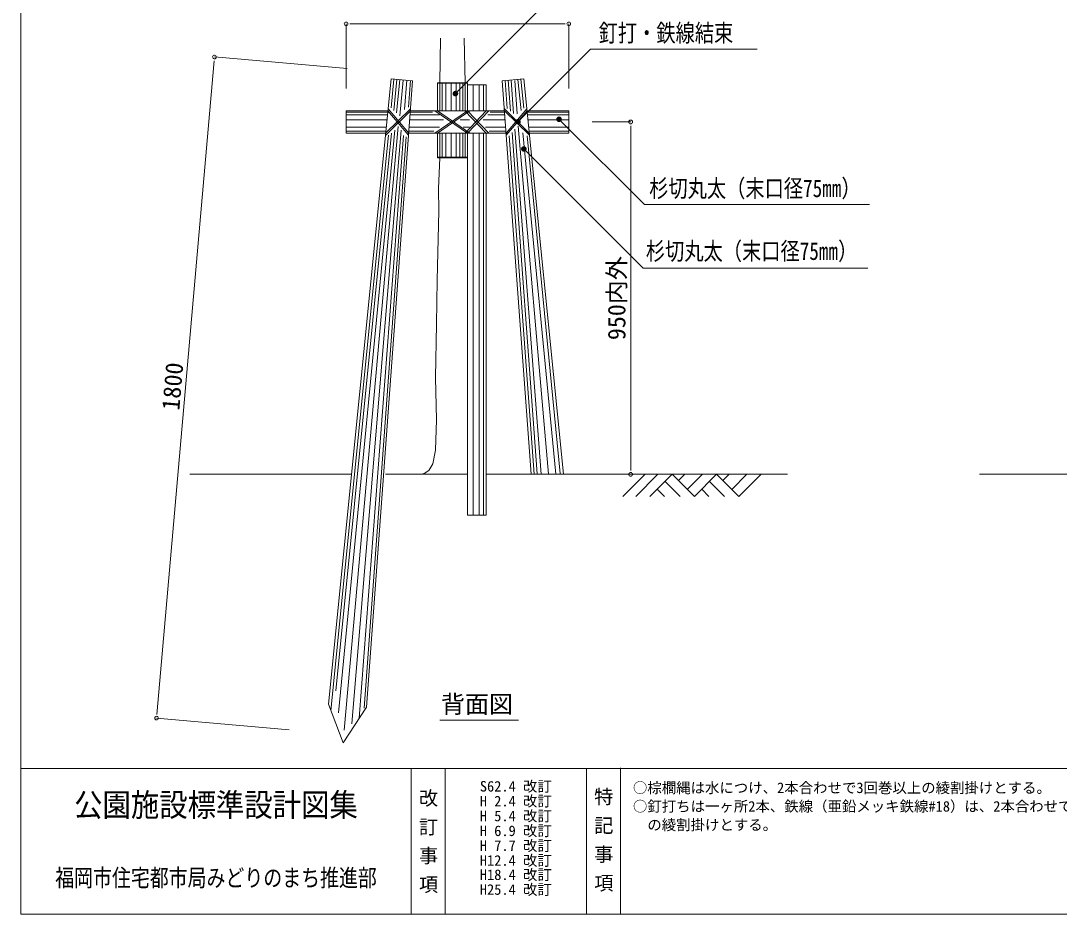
# Model space of a CAD drawing. Units: millimetres, scale not verified. Extents: x 6672 to 9410, y 6611 to 8478.
# Drawn here: x 6672 to 8071, y 6611 to 7816 of the extents above; entities that cross this region are included whole.
import ezdxf
from ezdxf.enums import TextEntityAlignment as Align

# ---------------------------------------------------------------- set-up
doc = ezdxf.new("R2010")
doc.units = ezdxf.units.MM
doc.header["$LTSCALE"] = 10
for name, color, linetype, lineweight in [('_0-0_', 7, 'Continuous', 13), ('ハッチ', 4, 'Continuous', 13), ('寸法', 1, 'Continuous', 13), ('本体', 7, 'Continuous', 13)]:
    doc.layers.add(name, color=color, linetype=linetype, lineweight=lineweight)
doc.styles.add('@ＭＳ ゴシック', font='')
doc.styles.add('ＭＳ ゴシック', font='')
doc.styles.get('@ＭＳ ゴシック').set_extended_font_data('@MS Gothic')
doc.styles.get('ＭＳ ゴシック').set_extended_font_data('MS Gothic')

# ---------------------------------------------------------------- blocks, each defined once
blk = doc.blocks.new('filled_dot')
at = {"color": 0, "linetype": 'Continuous', "lineweight": -2, "const_width": 1.25}
blk.add_lwpolyline([(-0.625, 0, 1), (0.625, 0, 1)], format="xyb", close=True, dxfattribs=at)

msp = doc.modelspace()

# ---------------------------------------------------------------- linework, layer by layer
at = {"layer": '_0-0_', "color": 6}
msp.add_line((6672.29, 6807.59), (9410.41, 6807.59), dxfattribs=at)
at = {"layer": '_0-0_'}
for p, q in [((7198.34, 6807.59), (7198.34, 6611.02)), ((7244.31, 6807.59), (7244.31, 6611.02)), ((7434.47, 6807.59), (7434.47, 6611.02)), ((7480.43, 6808.55), (7480.43, 6611.02))]:
    msp.add_line(p, q, dxfattribs=at)
at = {"layer": '_0-0_', "color": 6}
msp.add_lwpolyline([(9410.41, 8422.83), (6672.29, 8422.83), (6672.29, 6611.02), (9410.41, 6611.02)], close=True, dxfattribs=at)
at = {"layer": 'ハッチ'}
for p, q in [((7483.55, 7174.13), (7513.5, 7204.08)), ((7500.83, 7174.13), (7530.78, 7204.08)), ((7520.03, 7174.13), (7549.97, 7204.08)), ((7540.38, 7194.48), (7560.73, 7174.13)), ((7549.97, 7204.08), (7579.92, 7174.13)), ((7558.5, 7195.55), (7567.03, 7204.08)), ((7570.33, 7183.72), (7590.69, 7204.08)), ((7579.92, 7174.13), (7609.87, 7204.08)), ((7600.27, 7194.48), (7620.62, 7174.13)), ((7609.87, 7204.08), (7639.82, 7174.13)), ((7618.4, 7195.55), (7626.93, 7204.08)), ((7630.23, 7183.72), (7650.59, 7204.08)), ((7639.82, 7174.13), (7669.76, 7204.08)), ((7529.82, 7183.92), (7539.61, 7174.13)), ((7589.71, 7183.92), (7599.5, 7174.13))]:
    msp.add_line(p, q, dxfattribs=at)
at = {"layer": '寸法'}
for p, q in [((7110.62, 7724.08), (7110.62, 7811.35)), ((7115.62, 7811.35), (7120.62, 7811.35)), ((7120.62, 7811.35), (7400.62, 7811.35)), ((7405.62, 7811.35), (7400.62, 7811.35)), ((7410.62, 7724.08), (7410.62, 7811.35)), ((7111.98, 7751.07), (6933.23, 7766.71)), ((6932.36, 7756.75), (6856.12, 6885.39)), ((6932.79, 7761.73), (6932.36, 7756.75)), ((7442.32, 7679.08), (7494.04, 7679.08)), ((7494.04, 7674.08), (7494.04, 7669.08)), ((7494.04, 7669.08), (7494.04, 7214.08)), ((7494.04, 7209.08), (7494.04, 7214.08)), ((7442.32, 7204.08), (7494.04, 7204.08)), ((6855.69, 6880.41), (6856.12, 6885.39)), ((7034.01, 6859.79), (6855.25, 6875.43))]:
    msp.add_line(p, q, dxfattribs=at)
at = {"layer": '寸法', "color": 3}
msp.add_line((7237.1, 6872.57), (7343.01, 6872.57), dxfattribs=at)
at = {"layer": '寸法'}
for points in [[(7257.91, 7717.34), (7263.21, 7722.64), (7371.36, 7830.79), (7599.05, 7830.79)], [(7342.19, 7679.4), (7347.49, 7684.71), (7440.07, 7777.28), (7664.55, 7777.28)], [(7397.53, 7682.76), (7402.83, 7677.45), (7512.62, 7567.67), (7815.63, 7567.67)], [(7350.11, 7642.71), (7355.41, 7637.41), (7510.87, 7481.95), (7813.46, 7481.95)]]:
    msp.add_lwpolyline(points, dxfattribs=at)
for centre, start, end in [((7110.62, 7811.35), 0, 180), ((7110.62, 7811.35), 180, 0), ((7410.62, 7811.35), 0, 180), ((7410.62, 7811.35), 180, 0), ((6933.23, 7766.71), 85, 265), ((6933.23, 7766.71), 265, 85), ((7494.04, 7679.08), 90, 270), ((7494.04, 7679.08), 270, 90), ((7494.04, 7204.08), 90, 270), ((7494.04, 7204.08), 270, 90), ((6855.25, 6875.43), 85, 265), ((6855.25, 6875.43), 265, 85)]:
    msp.add_arc(centre, 2.5, start, end, dxfattribs=at)
at = {"layer": '本体'}
for p, q in [((7236.96, 7731.84), (7237.67, 7792.24)), ((7270.96, 7731.84), (7269.81, 7792.24)), ((7086.96, 6894.06), (7171.14, 7737.25)), ((7200.24, 7734.7), (7138.15, 6890.37)), ((7171.14, 7737.25), (7200.24, 7734.7)), ((7233.96, 7731.84), (7233.96, 7694.08)), ((7233.96, 7731.84), (7273.96, 7731.84)), ((7233.96, 7731.19), (7273.96, 7731.19)), ((7273.96, 7731.84), (7273.96, 7694.08)), ((7274.34, 7729.03), (7299.34, 7729.03)), ((7274.34, 7729.03), (7274.34, 7694.08)), ((7299.34, 7729.03), (7299.34, 7694.08)), ((7350.11, 7737.25), (7321.01, 7734.7)), ((7321.01, 7734.7), (7360.01, 7204.22)), ((7403.33, 7204.19), (7350.11, 7737.25)), ((7197.46, 7696.89), (7163.83, 7664.08)), ((7167.12, 7697.02), (7195.04, 7664.08)), ((7323.77, 7697.1), (7357.41, 7664.08)), ((7354.15, 7696.71), (7326.2, 7664.08)), ((7110.62, 7694.08), (7110.62, 7664.08)), ((7110.62, 7694.08), (7166.83, 7694.08)), ((7197.25, 7694.08), (7163.52, 7660.98)), ((7166.83, 7694.08), (7194.84, 7661.23)), ((7197.25, 7694.08), (7323.99, 7694.08)), ((7273.96, 7694.08), (7230.24, 7664.08)), ((7230.39, 7694.08), (7273.96, 7664.08)), ((7277.48, 7694.08), (7233.96, 7664.08)), ((7233.96, 7694.08), (7277.48, 7664.08)), ((7270.71, 7694.08), (7299.34, 7664.08)), ((7299.34, 7694.08), (7270.88, 7664.08)), ((7274.34, 7694.08), (7302.79, 7664.08)), ((7302.91, 7694.08), (7274.34, 7664.08)), ((7323.99, 7694.08), (7357.71, 7661.12)), ((7354.42, 7694.08), (7326.41, 7661.24)), ((7354.42, 7694.08), (7410.62, 7694.08)), ((7410.62, 7694.08), (7410.62, 7664.08)), ((7410.62, 7694.08), (7410.62, 7664.08)), ((7110.62, 7664.08), (7163.83, 7664.08)), ((7195.04, 7664.08), (7326.2, 7664.08)), ((7233.96, 7664.08), (7233.96, 7630.63)), ((7273.96, 7664.08), (7273.96, 7630.63)), ((7274.34, 7664.1), (7274.34, 7149.09)), ((7274.34, 7664.08), (7274.34, 7151.42)), ((7299.34, 7664.1), (7299.34, 7149.09)), ((7357.41, 7664.08), (7410.62, 7664.08)), ((7233.96, 7631.44), (7273.96, 7631.44)), ((7233.96, 7630.63), (7273.96, 7630.63)), ((6900.07, 7204.08), (7116.93, 7204.08)), ((7163.52, 7204.08), (7274.34, 7204.08)), ((7299.34, 7204.08), (7705.51, 7204.08)), ((7963.91, 7204.08), (8185.69, 7204.08)), ((7274.34, 7149.09), (7299.34, 7149.09)), ((7086.96, 6894.06), (7106.55, 6842.27)), ((7138.15, 6890.37), (7106.55, 6842.27))]:
    msp.add_line(p, q, dxfattribs=at)
at = {"layer": '本体', "color": 4}
for p, q in [((7171.25, 7698.13), (7175.12, 7736.85)), ((7174.91, 7694.47), (7179.1, 7736.46)), ((7178.64, 7691.58), (7183.08, 7736.06)), ((7182.8, 7687.48), (7187.61, 7735.65)), ((7192.26, 7735.29), (7189.36, 7695.92)), ((7197.25, 7734.92), (7194.6, 7699)), ((7236.96, 7731.84), (7236.96, 7694.08)), ((7239.96, 7731.19), (7239.96, 7694.08)), ((7244.98, 7731.19), (7244.98, 7694.08)), ((7251.96, 7731.19), (7251.96, 7694.08)), ((7258.93, 7731.19), (7258.93, 7694.08)), ((7263.96, 7731.19), (7263.96, 7694.08)), ((7267.96, 7731.19), (7267.96, 7694.08)), ((7270.96, 7731.84), (7270.96, 7694.08)), ((7281.84, 7729.03), (7281.84, 7694.08)), ((7289.68, 7729.03), (7289.68, 7694.08)), ((7295.72, 7729.03), (7295.72, 7694.08)), ((7325, 7735), (7327.77, 7697.22)), ((7328.99, 7735.29), (7332.05, 7693.62)), ((7332.97, 7735.58), (7336.29, 7690.46)), ((7337.89, 7735.21), (7341.21, 7690.08)), ((7346.32, 7694.65), (7342.15, 7736.46)), ((7350.03, 7697.75), (7346.13, 7736.85)), ((7110.62, 7692.27), (7166.65, 7692.27)), ((7110.62, 7688.64), (7166.28, 7688.64)), ((7110.62, 7682.08), (7165.63, 7682.08)), ((7196.37, 7682.08), (7241.82, 7682.08)), ((7196.85, 7688.64), (7236.29, 7688.64)), ((7197.12, 7692.27), (7227.02, 7692.27)), ((7264.4, 7682.08), (7276.86, 7682.08)), ((7295.13, 7682.08), (7324.82, 7682.08)), ((7301.38, 7688.64), (7324.39, 7688.64)), ((7304.83, 7692.27), (7324.13, 7692.27)), ((7354.6, 7692.27), (7410.62, 7692.27)), ((7354.96, 7688.64), (7410.62, 7688.64)), ((7355.62, 7682.08), (7410.62, 7682.08)), ((7100.33, 6882.7), (7176.27, 7667.89)), ((7107.87, 6859.24), (7180.9, 7672.83)), ((7110.62, 7672.08), (7164.63, 7672.08)), ((7184.97, 7667.87), (7118.45, 6867.89)), ((7195.63, 7672.08), (7236.44, 7672.08)), ((7268.14, 7672.08), (7276.71, 7672.08)), ((7298.51, 7672.08), (7325.56, 7672.08)), ((7337.86, 7669.27), (7373.61, 7204.39)), ((7342.64, 7673.23), (7383.46, 7204.08)), ((7356.61, 7672.08), (7410.62, 7672.08)), ((7090.14, 6885.65), (7167.55, 7661.08)), ((7096.83, 6912.4), (7171.84, 7663.8)), ((7110.62, 7666.79), (7164.1, 7666.79)), ((7188.13, 7660.81), (7128.39, 6875.52)), ((7191.67, 7659.09), (7135.05, 6889.03)), ((7195.24, 7666.79), (7228.75, 7666.79)), ((7236.96, 7664.08), (7236.96, 7630.63)), ((7239.96, 7664.08), (7239.96, 7631.44)), ((7244.98, 7664.08), (7244.98, 7631.44)), ((7251.96, 7664.08), (7251.96, 7631.44)), ((7258.93, 7664.08), (7258.93, 7631.44)), ((7263.96, 7664.08), (7263.96, 7631.44)), ((7267.96, 7664.08), (7267.96, 7631.44)), ((7270.96, 7664.08), (7270.96, 7630.63)), ((7281.84, 7664.1), (7281.84, 7149.09)), ((7289.68, 7664.1), (7289.68, 7149.09)), ((7295.72, 7664.1), (7295.72, 7149.09)), ((7303.52, 7666.79), (7326, 7666.79)), ((7330.47, 7660.61), (7364.03, 7204.07)), ((7334.16, 7664.93), (7368, 7204.64)), ((7393.26, 7204.39), (7348.93, 7664.41)), ((7399.23, 7204.99), (7354.51, 7660.48)), ((7357.14, 7666.79), (7410.62, 7666.79))]:
    msp.add_line(p, q, dxfattribs=at)
at = {"layer": '本体'}
msp.add_lwpolyline([(7236.96, 7630.63), (7235.32, 7589.51), (7235.62, 7558.73), (7233.3, 7466.04), (7232.53, 7406.56), (7230.98, 7334.72), (7232.53, 7277.56), (7230.98, 7236.75), (7227.56, 7218.03), (7222.22, 7209.07), (7215.77, 7205.39), (7212.31, 7204.08)], dxfattribs=at)

# ---------------------------------------------------------------- block references
at = {"layer": '寸法', "xscale": 3, "yscale": 3}
for p, rotation in [((7257.91, 7717.34), 45), ((7342.19, 7679.4), 45), ((7397.53, 7682.76), 315), ((7350.11, 7642.71), 315)]:
    msp.add_blockref('filled_dot', p, dxfattribs=dict(at, rotation=rotation))

# ---------------------------------------------------------------- texts
at = {"layer": '_0-0_', "style": 'ＭＳ ゴシック'}
for s, p in [('S62.4 改訂', (7339.27, 6783.52)), ('H 2.4 改訂', (7339.27, 6763.52)), ('H 5.4 改訂', (7339.27, 6743.52)), ('H 6.9 改訂', (7339.27, 6723.52)), ('H 7.7 改訂', (7339.27, 6703.52)), ('H12.4 改訂', (7339.27, 6683.52)), ('H18.4 改訂', (7339.27, 6664.35)), ('H25.4 改訂', (7339.27, 6644.35))]:
    msp.add_text(s, height=14.24, dxfattribs=at).set_placement(p, align=Align.MIDDLE_CENTER)
for s, p in [('○棕櫚縄は水につけ、2本合わせで3回巻以上の綾割掛けとする。', (7497.05, 6788.63)), ('○釘打ちは一ヶ所2本、鉄線（亜鉛メッキ鉄線#18）は、2本合わせで3回巻以上', (7497.05, 6763.63)), ('\u3000の綾割掛けとする。', (7497.05, 6738.63))]:
    msp.add_text(s, height=14.24, dxfattribs=at).set_placement(p, align=Align.TOP_LEFT)
for s, height, width, p in [('公園施設標準設計図集', 31.14, 0.9, (6935.32, 6758.45)), ('福岡市住宅都市局みどりのまち推進部', 23.36, 0.8, (6935.32, 6660.16))]:
    msp.add_text(s, height=height, dxfattribs=dict(at, width=width)).set_placement(p, align=Align.MIDDLE_CENTER)
at = {"layer": '_0-0_', "style": '@ＭＳ ゴシック'}
for s, p in [('改 訂 事 項', (7221.33, 6709.66)), ('特 記 事 項', (7457.45, 6711.62))]:
    msp.add_text(s, height=18.99, rotation=270, dxfattribs=at).set_placement(p, align=Align.MIDDLE_CENTER)
at = {"layer": '寸法', "color": 3, "style": 'ＭＳ ゴシック', "width": 0.8}
for s, p in [('釘打・鉄線結束', (7450.91, 7780.12)), ('杉切丸太（末口径75㎜）', (7519.03, 7570.66)), ('杉切丸太（末口径75㎜）', (7514.53, 7485.98))]:
    msp.add_text(s, height=23.74, dxfattribs=at).set_placement(p, align=Align.BOTTOM_LEFT)
at = {"layer": '寸法', "color": 3, "style": 'ＭＳ ゴシック'}
for s, rotation, p in [('950内外', 90, (7475.08, 7441.58)), ('1800', 85, (6876.81, 7322.6))]:
    msp.add_text(s, height=23.74, rotation=rotation, dxfattribs=at).set_placement(p, align=Align.MIDDLE_CENTER)
msp.add_text('背面図', height=23.74, dxfattribs=at).set_placement((7238.39, 6875.28), align=Align.BOTTOM_LEFT)

doc.saveas('drawing.dxf')
